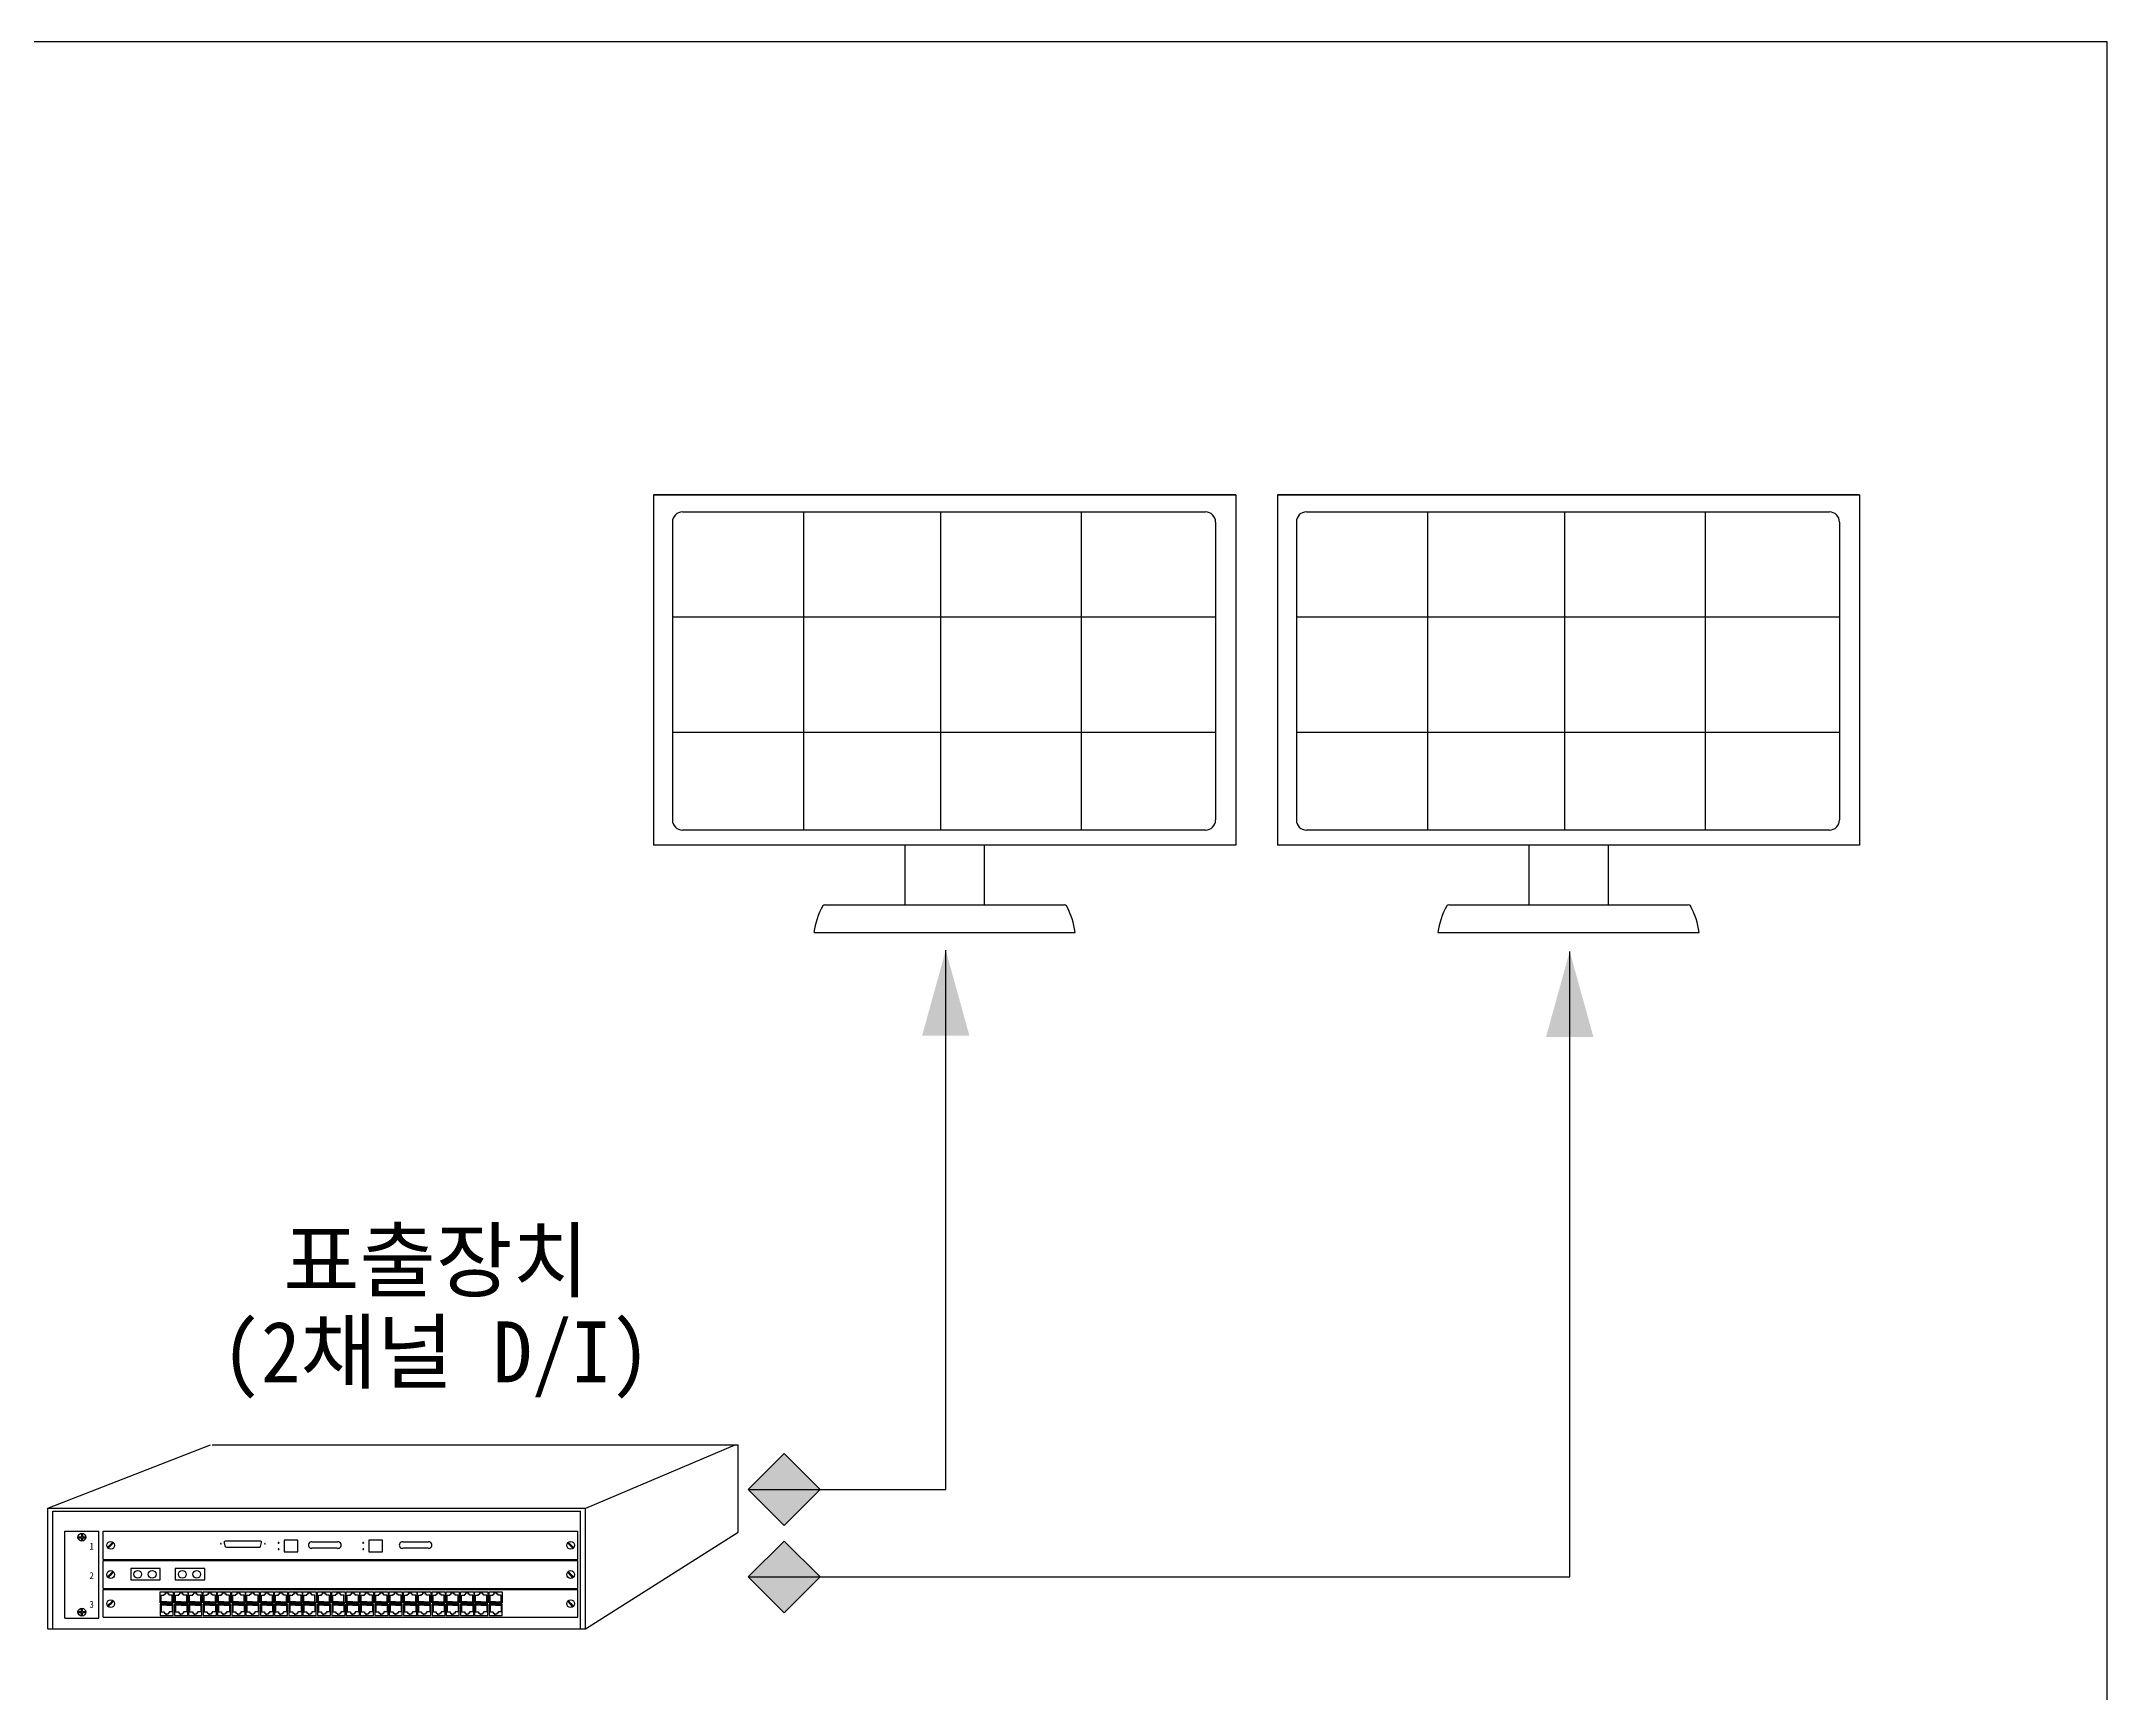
# Model space of a CAD drawing. Header units: millimetres. Extents: x 4 to 3929, y -454 to 587.
# Drawn here: x 1175.3 to 1378.6, y -174.2 to -11.7 of the extents above; entities that cross this region are included whole.
import ezdxf
from ezdxf.enums import TextEntityAlignment as Align

# ---------------------------------------------------------------- set-up
doc = ezdxf.new("R2010")
doc.units = ezdxf.units.MM
doc.header["$LTSCALE"] = 10
for name, color, linetype in [('CZ-LIN1', 7, 'Continuous'), ('CZ-SYMB', 2, 'Continuous'), ('CZ-TABL-LIN1', 4, 'Continuous'), ('CZ-TEX2', 3, 'Continuous')]:
    doc.layers.add(name, color=color, linetype=linetype)
doc.styles.get("Standard").update_dxf_attribs({"font": 'GulimChe.ttf'})
doc.styles.add('굴림체', font='GulimChe.ttf')

# ---------------------------------------------------------------- blocks, each defined once
blk = doc.blocks.new('모니터')
for p, q in [((555.1, 478.5), (-81.7, 478.5)), ((-81.7, 478.5), (-81.7, 286.8)), ((-81.7, 478.5), (555.1, 478.5)), ((555.1, 478.5), (555.1, 286.8)), ((555.1, 478.5), (555.1, 286.8)), ((-49.9, 459.8), (214.6, 459.8)), ((214.6, 459.8), (522, 459.8)), ((-60.9, 448.7), (-60.9, 314.5)), ((533.1, 448.7), (533.1, 314.5)), ((-60.9, 314.5), (-60.9, 122.9)), ((533.1, 314.5), (533.1, 122.9)), ((-81.7, 286.8), (-81.7, 95.2)), ((555.1, 286.8), (555.1, 95.2)), ((555.1, 286.8), (555.1, 95.2)), ((555.1, 95.2), (-81.7, 95.2)), ((257.6, 111.8), (-49.9, 111.8)), ((522, 111.8), (257.6, 111.8))]:
    blk.add_line(p, q)
at = {"color": 0}
for p, q in [((193.4, 95.2), (193.4, 30.1)), ((280, 95.2), (280, 30.1)), ((105.8, 30.1), (367.7, 30.1)), ((93.9, 0), (379.5, 0))]:
    blk.add_line(p, q, dxfattribs=at)
for centre, start, end in [((-49.9, 448.7), 90, 180), ((522, 448.7), 0, 90), ((-49.9, 122.9), 180, 270), ((522, 122.9), 270, 0)]:
    blk.add_arc(centre, 11.1, start, end)
for centre, radius, start, end in [((173.4, -10.3), 80.2, 150.6996, 172.6156), ((105.8, 27.1), 3, 90, 142.3615), ((367.6, 27.1), 3, 37.6385, 90), ((300, -10.3), 80.2, 7.3844, 29.3004)]:
    blk.add_arc(centre, radius, start, end, dxfattribs=at)
blk = doc.blocks.new('RE')
at = {"layer": 'CZ-LIN1'}
h = blk.add_hatch(color=256, dxfattribs=at)
h.dxf.hatch_style = 1
h.paths.add_polyline_path([(-3.54, 0), (0, 3.54), (3.54, 0), (0, -3.54)])
at = {"layer": 'CZ-LIN1', "flags": 128}
blk.add_lwpolyline([(-3.54, 0), (0, 3.54), (3.54, 0), (0, -3.54)], close=True, dxfattribs=at)
blk.add_lwpolyline([(-3.54, 0), (3.54, 0)], dxfattribs=at)
blk = doc.blocks.new('HA')
at = {"layer": 'CZ-LIN1'}
blk.add_solid([(-2.33, -8.42), (0, 0), (2.33, -8.42)], dxfattribs=at)

msp = doc.modelspace()

# ---------------------------------------------------------------- linework, layer by layer
at = {"layer": 'CZ-LIN1', "flags": 128}
for points in [[(1248.46, -154.19), (1264.37, -154.19), (1264.37, -101.12)], [(1248.46, -162.81), (1325.79, -162.81), (1325.79, -101.24)]]:
    msp.add_lwpolyline(points, dxfattribs=at)
at = {"layer": 'CZ-SYMB'}
for p, q in [((1175.98, -156.05), (1192, -149.79)), ((1192.15, -149.79), (1243.94, -149.79)), ((1228.95, -156.04), (1243.65, -149.79)), ((1243.94, -158.41), (1243.94, -149.79)), ((1175.98, -156.05), (1228.91, -156.05)), ((1175.98, -167.93), (1175.98, -156.05)), ((1176.47, -156.34), (1228.42, -156.34)), ((1176.47, -167.93), (1176.47, -156.34)), ((1228.42, -167.93), (1228.42, -156.34)), ((1228.91, -156.05), (1228.99, -156.02)), ((1228.91, -167.93), (1228.91, -156.05)), ((1177.65, -158.3), (1180.99, -158.3)), ((1177.65, -166.88), (1177.65, -158.3)), ((1179.28, -158.52), (1179.28, -158.86)), ((1179.38, -158.52), (1179.38, -158.86)), ((1180.99, -166.88), (1180.99, -158.3)), ((1181.44, -161.08), (1181.44, -158.3)), ((1181.44, -158.3), (1228.15, -158.3)), ((1228.15, -161.08), (1228.15, -158.3)), ((1228.15, -161.08), (1228.15, -158.3)), ((1228.91, -167.93), (1243.94, -158.41)), ((1178.95, -158.86), (1179.28, -158.86)), ((1178.95, -158.95), (1179.28, -158.95)), ((1179.28, -158.95), (1179.28, -159.29)), ((1179.38, -158.86), (1179.71, -158.86)), ((1179.38, -158.95), (1179.71, -158.95)), ((1179.38, -158.95), (1179.38, -159.29)), ((1181.85, -159.92), (1182.09, -159.69)), ((1181.92, -159.99), (1182.16, -159.76)), ((1182.08, -159.69), (1182.39, -159.38)), ((1182.15, -159.76), (1182.46, -159.45)), ((1193.36, -159.43), (1193.37, -159.35)), ((1193.37, -159.51), (1193.36, -159.43)), ((1193.37, -159.35), (1193.38, -159.3)), ((1193.48, -159.83), (1193.37, -159.51)), ((1193.38, -159.3), (1193.4, -159.27)), ((1193.4, -159.27), (1193.46, -159.24)), ((1193.46, -159.24), (1196.91, -159.24)), ((1193.51, -159.89), (1193.48, -159.83)), ((1193.59, -159.9), (1193.51, -159.89)), ((1196.84, -159.9), (1193.59, -159.9)), ((1196.85, -159.89), (1196.84, -159.9)), ((1196.87, -159.86), (1196.85, -159.89)), ((1196.88, -159.81), (1196.87, -159.86)), ((1196.99, -159.43), (1196.88, -159.81)), ((1196.91, -159.24), (1196.96, -159.28)), ((1196.96, -159.28), (1196.98, -159.3)), ((1196.98, -159.3), (1196.99, -159.35)), ((1196.99, -159.35), (1196.99, -159.43)), ((1200.6, -159.18), (1199.26, -159.18)), ((1199.26, -159.18), (1199.26, -160.32)), ((1199.26, -160.32), (1200.6, -160.32)), ((1200.6, -160.32), (1200.6, -159.18)), ((1201.98, -159.34), (1204.51, -159.34)), ((1204.51, -159.99), (1201.98, -159.99)), ((1208.93, -159.18), (1207.59, -159.18)), ((1207.59, -159.18), (1207.59, -160.32)), ((1207.59, -160.32), (1208.93, -160.32)), ((1208.93, -160.32), (1208.93, -159.18)), ((1210.92, -159.34), (1213.45, -159.34)), ((1213.45, -159.99), (1210.92, -159.99)), ((1227.44, -159.76), (1227.13, -159.45)), ((1227.51, -159.69), (1227.2, -159.38)), ((1227.67, -159.99), (1227.44, -159.76)), ((1227.74, -159.92), (1227.51, -159.69)), ((1181.44, -161.08), (1228.15, -161.08)), ((1181.44, -163.96), (1181.44, -161.18)), ((1181.44, -161.18), (1228.15, -161.18)), ((1181.85, -162.81), (1182.09, -162.57)), ((1181.92, -162.88), (1182.16, -162.64)), ((1182.08, -162.58), (1182.39, -162.27)), ((1182.15, -162.65), (1182.46, -162.34)), ((1187.03, -161.96), (1184.15, -161.96)), ((1184.15, -161.96), (1184.15, -163.08)), ((1187.03, -163.08), (1187.03, -161.96)), ((1191.42, -161.96), (1188.53, -161.96)), ((1188.53, -161.96), (1188.53, -163.08)), ((1191.42, -163.08), (1191.42, -161.96)), ((1227.44, -162.65), (1227.13, -162.34)), ((1227.51, -162.58), (1227.2, -162.27)), ((1227.67, -162.88), (1227.44, -162.64)), ((1227.74, -162.81), (1227.51, -162.57)), ((1228.15, -163.96), (1228.15, -161.18)), ((1228.15, -163.96), (1228.15, -161.18)), ((1181.44, -163.96), (1228.15, -163.96)), ((1181.44, -166.78), (1181.44, -164.04)), ((1181.44, -164.04), (1228.15, -164.04)), ((1184.15, -163.08), (1187.03, -163.08)), ((1187.03, -164.26), (1188.33, -164.26)), ((1187.03, -165.37), (1187.03, -164.26)), ((1187.13, -164.6), (1187.44, -164.6)), ((1187.13, -165.27), (1187.13, -164.6)), ((1187.44, -164.49), (1187.55, -164.49)), ((1187.44, -164.6), (1187.44, -164.49)), ((1187.55, -164.49), (1187.55, -164.37)), ((1187.55, -164.37), (1187.68, -164.37)), ((1187.82, -164.37), (1187.68, -164.37)), ((1187.82, -164.49), (1187.82, -164.37)), ((1187.93, -164.49), (1187.82, -164.49)), ((1187.93, -164.6), (1187.93, -164.49)), ((1188.23, -164.6), (1187.93, -164.6)), ((1188.23, -165.27), (1188.23, -164.6)), ((1188.33, -164.26), (1188.33, -165.37)), ((1188.46, -164.26), (1189.76, -164.26)), ((1188.46, -165.37), (1188.46, -164.26)), ((1188.53, -163.08), (1191.42, -163.08)), ((1188.56, -164.6), (1188.87, -164.6)), ((1188.56, -165.27), (1188.56, -164.6)), ((1188.87, -164.6), (1188.87, -164.49)), ((1188.87, -164.49), (1188.98, -164.49)), ((1188.98, -164.49), (1188.98, -164.37)), ((1188.98, -164.37), (1189.11, -164.37)), ((1189.24, -164.37), (1189.11, -164.37)), ((1189.24, -164.49), (1189.24, -164.37)), ((1189.35, -164.49), (1189.24, -164.49)), ((1189.35, -164.6), (1189.35, -164.49)), ((1189.66, -164.6), (1189.35, -164.6)), ((1189.66, -165.27), (1189.66, -164.6)), ((1189.76, -164.26), (1189.76, -165.37)), ((1189.84, -164.26), (1191.14, -164.26)), ((1189.84, -165.37), (1189.84, -164.26)), ((1189.94, -164.6), (1190.25, -164.6)), ((1189.94, -165.27), (1189.94, -164.6)), ((1190.25, -164.6), (1190.25, -164.49)), ((1190.25, -164.49), (1190.36, -164.49)), ((1190.36, -164.37), (1190.49, -164.37)), ((1190.36, -164.49), (1190.36, -164.37)), ((1190.62, -164.37), (1190.49, -164.37)), ((1190.62, -164.49), (1190.62, -164.37)), ((1190.73, -164.49), (1190.62, -164.49)), ((1190.73, -164.6), (1190.73, -164.49)), ((1191.04, -164.6), (1190.73, -164.6)), ((1191.04, -165.27), (1191.04, -164.6)), ((1191.14, -164.26), (1191.14, -165.37)), ((1191.27, -165.37), (1191.27, -164.26)), ((1191.27, -164.26), (1192.57, -164.26)), ((1191.37, -164.6), (1191.68, -164.6)), ((1191.37, -165.27), (1191.37, -164.6)), ((1191.68, -164.49), (1191.79, -164.49)), ((1191.68, -164.6), (1191.68, -164.49)), ((1191.79, -164.49), (1191.79, -164.37)), ((1191.79, -164.37), (1191.92, -164.37)), ((1192.05, -164.37), (1191.92, -164.37)), ((1192.05, -164.49), (1192.05, -164.37)), ((1192.16, -164.49), (1192.05, -164.49)), ((1192.16, -164.6), (1192.16, -164.49)), ((1192.47, -164.6), (1192.16, -164.6)), ((1192.47, -165.27), (1192.47, -164.6)), ((1192.57, -164.26), (1192.57, -165.37)), ((1192.67, -165.37), (1192.67, -164.26)), ((1192.67, -164.26), (1193.97, -164.26)), ((1192.77, -164.6), (1193.07, -164.6)), ((1192.77, -165.27), (1192.77, -164.6)), ((1193.07, -164.6), (1193.07, -164.49)), ((1193.07, -164.49), (1193.19, -164.49)), ((1193.19, -164.49), (1193.19, -164.37)), ((1193.19, -164.37), (1193.32, -164.37)), ((1193.45, -164.37), (1193.32, -164.37)), ((1193.45, -164.49), (1193.45, -164.37)), ((1193.56, -164.49), (1193.45, -164.49)), ((1193.56, -164.6), (1193.56, -164.49)), ((1193.87, -164.6), (1193.56, -164.6)), ((1193.87, -165.27), (1193.87, -164.6)), ((1193.97, -164.26), (1193.97, -165.37)), ((1194.09, -164.26), (1195.4, -164.26)), ((1194.09, -165.37), (1194.09, -164.26)), ((1194.2, -164.6), (1194.5, -164.6)), ((1194.2, -165.27), (1194.2, -164.6)), ((1194.5, -164.49), (1194.61, -164.49)), ((1194.5, -164.6), (1194.5, -164.49)), ((1194.61, -164.49), (1194.61, -164.37)), ((1194.61, -164.37), (1194.75, -164.37)), ((1194.88, -164.37), (1194.75, -164.37)), ((1194.88, -164.49), (1194.88, -164.37)), ((1194.99, -164.49), (1194.88, -164.49)), ((1194.99, -164.6), (1194.99, -164.49)), ((1195.3, -164.6), (1194.99, -164.6)), ((1195.3, -165.27), (1195.3, -164.6)), ((1195.4, -164.26), (1195.4, -165.37)), ((1195.47, -164.26), (1196.77, -164.26)), ((1195.47, -165.37), (1195.47, -164.26)), ((1195.57, -164.6), (1195.88, -164.6)), ((1195.57, -165.27), (1195.57, -164.6)), ((1195.88, -164.49), (1195.99, -164.49)), ((1195.88, -164.6), (1195.88, -164.49)), ((1195.99, -164.49), (1195.99, -164.37)), ((1195.99, -164.37), (1196.12, -164.37)), ((1196.25, -164.37), (1196.12, -164.37)), ((1196.25, -164.49), (1196.25, -164.37)), ((1196.36, -164.49), (1196.25, -164.49)), ((1196.36, -164.6), (1196.36, -164.49)), ((1196.67, -164.6), (1196.36, -164.6)), ((1196.67, -165.27), (1196.67, -164.6)), ((1196.77, -164.26), (1196.77, -165.37)), ((1196.9, -165.37), (1196.9, -164.26)), ((1196.9, -164.26), (1198.2, -164.26)), ((1197, -164.6), (1197.31, -164.6)), ((1197, -165.27), (1197, -164.6)), ((1197.31, -164.6), (1197.31, -164.49)), ((1197.31, -164.49), (1197.42, -164.49)), ((1197.42, -164.37), (1197.55, -164.37)), ((1197.42, -164.49), (1197.42, -164.37)), ((1197.68, -164.37), (1197.55, -164.37)), ((1197.68, -164.49), (1197.68, -164.37)), ((1197.79, -164.49), (1197.68, -164.49)), ((1197.79, -164.6), (1197.79, -164.49)), ((1198.1, -164.6), (1197.79, -164.6)), ((1198.1, -165.27), (1198.1, -164.6)), ((1198.2, -164.26), (1198.2, -165.37)), ((1198.28, -164.26), (1199.58, -164.26)), ((1198.28, -165.37), (1198.28, -164.26)), ((1198.38, -164.6), (1198.69, -164.6)), ((1198.38, -165.27), (1198.38, -164.6)), ((1198.69, -164.49), (1198.8, -164.49)), ((1198.69, -164.6), (1198.69, -164.49)), ((1198.8, -164.49), (1198.8, -164.37)), ((1198.8, -164.37), (1198.93, -164.37)), ((1199.06, -164.37), (1198.93, -164.37)), ((1199.06, -164.49), (1199.06, -164.37)), ((1199.17, -164.49), (1199.06, -164.49)), ((1199.17, -164.6), (1199.17, -164.49)), ((1199.48, -164.6), (1199.17, -164.6)), ((1199.48, -165.27), (1199.48, -164.6)), ((1199.58, -164.26), (1199.58, -165.37)), ((1199.71, -164.26), (1201.01, -164.26)), ((1199.71, -165.37), (1199.71, -164.26)), ((1199.81, -164.6), (1200.11, -164.6)), ((1199.81, -165.27), (1199.81, -164.6)), ((1200.11, -164.6), (1200.11, -164.49)), ((1200.11, -164.49), (1200.22, -164.49)), ((1200.22, -164.37), (1200.36, -164.37)), ((1200.22, -164.49), (1200.22, -164.37)), ((1200.49, -164.37), (1200.36, -164.37)), ((1200.49, -164.49), (1200.49, -164.37)), ((1200.6, -164.49), (1200.49, -164.49)), ((1200.6, -164.6), (1200.6, -164.49)), ((1200.91, -164.6), (1200.6, -164.6)), ((1200.91, -165.27), (1200.91, -164.6)), ((1201.01, -164.26), (1201.01, -165.37)), ((1201.08, -164.26), (1202.38, -164.26)), ((1201.08, -165.37), (1201.08, -164.26)), ((1201.18, -164.6), (1201.49, -164.6)), ((1201.18, -165.27), (1201.18, -164.6)), ((1201.49, -164.6), (1201.49, -164.49)), ((1201.49, -164.49), (1201.6, -164.49)), ((1201.6, -164.37), (1201.73, -164.37)), ((1201.6, -164.49), (1201.6, -164.37)), ((1201.87, -164.37), (1201.73, -164.37)), ((1201.87, -164.49), (1201.87, -164.37)), ((1201.98, -164.49), (1201.87, -164.49)), ((1201.98, -164.6), (1201.98, -164.49)), ((1202.28, -164.6), (1201.98, -164.6)), ((1202.28, -165.27), (1202.28, -164.6)), ((1202.38, -164.26), (1202.38, -165.37)), ((1202.51, -165.37), (1202.51, -164.26)), ((1202.51, -164.26), (1203.81, -164.26)), ((1202.61, -164.6), (1202.92, -164.6)), ((1202.61, -165.27), (1202.61, -164.6)), ((1202.92, -164.49), (1203.03, -164.49)), ((1202.92, -164.6), (1202.92, -164.49)), ((1203.03, -164.49), (1203.03, -164.37)), ((1203.03, -164.37), (1203.16, -164.37)), ((1203.29, -164.37), (1203.16, -164.37)), ((1203.29, -164.49), (1203.29, -164.37)), ((1203.4, -164.49), (1203.29, -164.49)), ((1203.4, -164.6), (1203.4, -164.49)), ((1203.71, -164.6), (1203.4, -164.6)), ((1203.71, -165.27), (1203.71, -164.6)), ((1203.81, -164.26), (1203.81, -165.37)), ((1203.93, -165.37), (1203.93, -164.26)), ((1203.93, -164.26), (1205.24, -164.26)), ((1204.03, -164.6), (1204.34, -164.6)), ((1204.03, -165.27), (1204.03, -164.6)), ((1204.34, -164.49), (1204.45, -164.49)), ((1204.34, -164.6), (1204.34, -164.49)), ((1204.45, -164.37), (1204.58, -164.37)), ((1204.45, -164.49), (1204.45, -164.37)), ((1204.72, -164.37), (1204.58, -164.37)), ((1204.72, -164.49), (1204.72, -164.37)), ((1204.83, -164.49), (1204.72, -164.49)), ((1204.83, -164.6), (1204.83, -164.49)), ((1205.13, -164.6), (1204.83, -164.6)), ((1205.13, -165.27), (1205.13, -164.6)), ((1205.24, -164.26), (1205.24, -165.37)), ((1205.36, -164.26), (1206.66, -164.26)), ((1205.36, -165.37), (1205.36, -164.26)), ((1205.46, -165.27), (1205.46, -164.6)), ((1205.46, -164.6), (1205.77, -164.6)), ((1205.77, -164.49), (1205.88, -164.49)), ((1205.77, -164.6), (1205.77, -164.49)), ((1205.88, -164.37), (1206.01, -164.37)), ((1205.88, -164.49), (1205.88, -164.37)), ((1206.14, -164.37), (1206.01, -164.37)), ((1206.14, -164.49), (1206.14, -164.37)), ((1206.25, -164.49), (1206.14, -164.49)), ((1206.25, -164.6), (1206.25, -164.49)), ((1206.56, -164.6), (1206.25, -164.6)), ((1206.56, -165.27), (1206.56, -164.6)), ((1206.66, -164.26), (1206.66, -165.37)), ((1206.74, -164.26), (1208.04, -164.26)), ((1206.74, -165.37), (1206.74, -164.26)), ((1206.84, -164.6), (1207.15, -164.6)), ((1206.84, -165.27), (1206.84, -164.6)), ((1207.15, -164.49), (1207.26, -164.49)), ((1207.15, -164.6), (1207.15, -164.49)), ((1207.26, -164.49), (1207.26, -164.37)), ((1207.26, -164.37), (1207.39, -164.37)), ((1207.52, -164.37), (1207.39, -164.37)), ((1207.52, -164.49), (1207.52, -164.37)), ((1207.63, -164.49), (1207.52, -164.49)), ((1207.63, -164.6), (1207.63, -164.49)), ((1207.94, -164.6), (1207.63, -164.6)), ((1207.94, -165.27), (1207.94, -164.6)), ((1208.04, -164.26), (1208.04, -165.37)), ((1208.17, -165.37), (1208.17, -164.26)), ((1208.17, -164.26), (1209.47, -164.26)), ((1208.27, -164.6), (1208.58, -164.6)), ((1208.27, -165.27), (1208.27, -164.6)), ((1208.58, -164.6), (1208.58, -164.49)), ((1208.58, -164.49), (1208.69, -164.49)), ((1208.69, -164.37), (1208.82, -164.37)), ((1208.69, -164.49), (1208.69, -164.37)), ((1208.95, -164.37), (1208.82, -164.37)), ((1208.95, -164.49), (1208.95, -164.37)), ((1209.06, -164.49), (1208.95, -164.49)), ((1209.06, -164.6), (1209.06, -164.49)), ((1209.37, -164.6), (1209.06, -164.6)), ((1209.37, -165.27), (1209.37, -164.6)), ((1209.47, -164.26), (1209.47, -165.37)), ((1209.57, -164.26), (1210.87, -164.26)), ((1209.57, -165.37), (1209.57, -164.26)), ((1209.67, -164.6), (1209.98, -164.6)), ((1209.67, -165.27), (1209.67, -164.6)), ((1209.98, -164.49), (1210.09, -164.49)), ((1209.98, -164.6), (1209.98, -164.49)), ((1210.09, -164.49), (1210.09, -164.37)), ((1210.09, -164.37), (1210.22, -164.37)), ((1210.35, -164.37), (1210.22, -164.37)), ((1210.35, -164.49), (1210.35, -164.37)), ((1210.46, -164.49), (1210.35, -164.49)), ((1210.46, -164.6), (1210.46, -164.49)), ((1210.77, -164.6), (1210.46, -164.6)), ((1210.77, -165.27), (1210.77, -164.6)), ((1210.87, -164.26), (1210.87, -165.37)), ((1211, -164.26), (1212.3, -164.26)), ((1211, -165.37), (1211, -164.26)), ((1211.1, -164.6), (1211.4, -164.6)), ((1211.1, -165.27), (1211.1, -164.6)), ((1211.4, -164.6), (1211.4, -164.49)), ((1211.4, -164.49), (1211.51, -164.49)), ((1211.51, -164.37), (1211.65, -164.37)), ((1211.51, -164.49), (1211.51, -164.37)), ((1211.78, -164.37), (1211.65, -164.37)), ((1211.78, -164.49), (1211.78, -164.37)), ((1211.89, -164.49), (1211.78, -164.49)), ((1211.89, -164.6), (1211.89, -164.49)), ((1212.2, -164.6), (1211.89, -164.6)), ((1212.2, -165.27), (1212.2, -164.6)), ((1212.3, -164.26), (1212.3, -165.37)), ((1212.37, -164.26), (1213.67, -164.26)), ((1212.37, -165.37), (1212.37, -164.26)), ((1212.47, -164.6), (1212.78, -164.6)), ((1212.47, -165.27), (1212.47, -164.6)), ((1212.78, -164.6), (1212.78, -164.49)), ((1212.78, -164.49), (1212.89, -164.49)), ((1212.89, -164.37), (1213.02, -164.37)), ((1212.89, -164.49), (1212.89, -164.37)), ((1213.16, -164.37), (1213.02, -164.37)), ((1213.16, -164.49), (1213.16, -164.37)), ((1213.27, -164.49), (1213.16, -164.49)), ((1213.27, -164.6), (1213.27, -164.49)), ((1213.57, -164.6), (1213.27, -164.6)), ((1213.57, -165.27), (1213.57, -164.6)), ((1213.67, -164.26), (1213.67, -165.37)), ((1213.8, -164.26), (1215.1, -164.26)), ((1213.8, -165.37), (1213.8, -164.26)), ((1213.9, -164.6), (1214.21, -164.6)), ((1213.9, -165.27), (1213.9, -164.6)), ((1214.21, -164.49), (1214.32, -164.49)), ((1214.21, -164.6), (1214.21, -164.49)), ((1214.32, -164.49), (1214.32, -164.37)), ((1214.32, -164.37), (1214.45, -164.37)), ((1214.58, -164.37), (1214.45, -164.37)), ((1214.58, -164.49), (1214.58, -164.37)), ((1214.69, -164.49), (1214.58, -164.49)), ((1214.69, -164.6), (1214.69, -164.49)), ((1215, -164.6), (1214.69, -164.6)), ((1215, -165.27), (1215, -164.6)), ((1215.1, -164.26), (1215.1, -165.37)), ((1215.18, -164.26), (1216.48, -164.26)), ((1215.18, -165.37), (1215.18, -164.26)), ((1215.28, -164.6), (1215.59, -164.6)), ((1215.28, -165.27), (1215.28, -164.6)), ((1215.59, -164.6), (1215.59, -164.49)), ((1215.59, -164.49), (1215.7, -164.49)), ((1215.7, -164.37), (1215.83, -164.37)), ((1215.7, -164.49), (1215.7, -164.37)), ((1215.96, -164.37), (1215.83, -164.37)), ((1215.96, -164.49), (1215.96, -164.37)), ((1216.07, -164.49), (1215.96, -164.49)), ((1216.07, -164.6), (1216.07, -164.49)), ((1216.38, -164.6), (1216.07, -164.6)), ((1216.38, -165.27), (1216.38, -164.6)), ((1216.48, -164.26), (1216.48, -165.37)), ((1216.61, -165.37), (1216.61, -164.26)), ((1216.61, -164.26), (1217.91, -164.26)), ((1216.71, -164.6), (1217.02, -164.6)), ((1216.71, -165.27), (1216.71, -164.6)), ((1217.02, -164.6), (1217.02, -164.49)), ((1217.02, -164.49), (1217.13, -164.49)), ((1217.13, -164.49), (1217.13, -164.37)), ((1217.13, -164.37), (1217.26, -164.37)), ((1217.39, -164.37), (1217.26, -164.37)), ((1217.39, -164.49), (1217.39, -164.37)), ((1217.5, -164.49), (1217.39, -164.49)), ((1217.5, -164.6), (1217.5, -164.49)), ((1217.81, -164.6), (1217.5, -164.6)), ((1217.81, -165.27), (1217.81, -164.6)), ((1217.91, -164.26), (1217.91, -165.37)), ((1217.98, -164.26), (1219.29, -164.26)), ((1217.98, -165.37), (1217.98, -164.26)), ((1218.08, -164.6), (1218.39, -164.6)), ((1218.08, -165.27), (1218.08, -164.6)), ((1218.39, -164.6), (1218.39, -164.49)), ((1218.39, -164.49), (1218.5, -164.49)), ((1218.5, -164.49), (1218.5, -164.37)), ((1218.5, -164.37), (1218.63, -164.37)), ((1218.77, -164.37), (1218.63, -164.37)), ((1218.77, -164.49), (1218.77, -164.37)), ((1218.88, -164.49), (1218.77, -164.49)), ((1218.88, -164.6), (1218.88, -164.49)), ((1219.18, -164.6), (1218.88, -164.6)), ((1219.18, -165.27), (1219.18, -164.6)), ((1219.29, -164.26), (1219.29, -165.37)), ((1219.41, -164.26), (1220.71, -164.26)), ((1219.41, -165.37), (1219.41, -164.26)), ((1219.51, -164.6), (1219.82, -164.6)), ((1219.51, -165.27), (1219.51, -164.6)), ((1219.82, -164.6), (1219.82, -164.49)), ((1219.82, -164.49), (1219.93, -164.49)), ((1219.93, -164.37), (1220.06, -164.37)), ((1219.93, -164.49), (1219.93, -164.37)), ((1220.19, -164.37), (1220.06, -164.37)), ((1220.19, -164.49), (1220.19, -164.37)), ((1220.31, -164.49), (1220.19, -164.49)), ((1220.31, -164.6), (1220.31, -164.49)), ((1220.61, -164.6), (1220.31, -164.6)), ((1220.61, -165.27), (1220.61, -164.6)), ((1220.71, -164.26), (1220.71, -165.37)), ((1228.15, -166.78), (1228.15, -164.04)), ((1228.15, -166.78), (1228.15, -164.04)), ((1178.95, -166.22), (1179.28, -166.22)), ((1178.95, -166.32), (1179.28, -166.32)), ((1179.28, -166.22), (1179.28, -165.89)), ((1179.28, -166.66), (1179.28, -166.32)), ((1179.38, -166.22), (1179.38, -165.89)), ((1179.38, -166.22), (1179.71, -166.22)), ((1179.38, -166.32), (1179.71, -166.32)), ((1179.38, -166.66), (1179.38, -166.32)), ((1181.85, -165.67), (1182.09, -165.43)), ((1181.92, -165.74), (1182.16, -165.5)), ((1182.08, -165.44), (1182.39, -165.13)), ((1182.15, -165.51), (1182.46, -165.2)), ((1188.33, -165.37), (1187.03, -165.37)), ((1188.33, -165.48), (1187.03, -165.48)), ((1187.03, -165.48), (1187.03, -166.59)), ((1187.03, -166.59), (1188.33, -166.59)), ((1187.68, -165.27), (1187.13, -165.27)), ((1187.68, -165.58), (1187.13, -165.58)), ((1187.13, -165.58), (1187.13, -166.25)), ((1187.13, -166.25), (1187.44, -166.25)), ((1187.44, -166.25), (1187.44, -166.36)), ((1187.44, -166.36), (1187.55, -166.36)), ((1187.55, -166.36), (1187.55, -166.48)), ((1187.55, -166.48), (1187.68, -166.48)), ((1187.68, -165.27), (1188.23, -165.27)), ((1187.68, -165.58), (1188.23, -165.58)), ((1187.82, -166.48), (1187.68, -166.48)), ((1187.82, -166.36), (1187.82, -166.48)), ((1187.93, -166.36), (1187.82, -166.36)), ((1188.23, -166.25), (1187.93, -166.25)), ((1187.93, -166.25), (1187.93, -166.36)), ((1188.23, -165.58), (1188.23, -166.25)), ((1188.33, -166.59), (1188.33, -165.48)), ((1189.76, -165.37), (1188.46, -165.37)), ((1189.76, -165.48), (1188.46, -165.48)), ((1188.46, -165.48), (1188.46, -166.59)), ((1188.46, -166.59), (1189.76, -166.59)), ((1189.11, -165.27), (1188.56, -165.27)), ((1188.56, -165.58), (1188.56, -166.25)), ((1189.11, -165.58), (1188.56, -165.58)), ((1188.56, -166.25), (1188.87, -166.25)), ((1188.87, -166.25), (1188.87, -166.36)), ((1188.87, -166.36), (1188.98, -166.36)), ((1188.98, -166.36), (1188.98, -166.48)), ((1188.98, -166.48), (1189.11, -166.48)), ((1189.11, -165.27), (1189.66, -165.27)), ((1189.11, -165.58), (1189.66, -165.58)), ((1189.24, -166.48), (1189.11, -166.48)), ((1189.35, -166.36), (1189.24, -166.36)), ((1189.24, -166.36), (1189.24, -166.48)), ((1189.66, -166.25), (1189.35, -166.25)), ((1189.35, -166.25), (1189.35, -166.36)), ((1189.66, -165.58), (1189.66, -166.25)), ((1189.76, -166.59), (1189.76, -165.48)), ((1191.14, -165.37), (1189.84, -165.37)), ((1191.14, -165.48), (1189.84, -165.48)), ((1189.84, -165.48), (1189.84, -166.59)), ((1189.84, -166.59), (1191.14, -166.59)), ((1190.49, -165.27), (1189.94, -165.27)), ((1189.94, -165.58), (1189.94, -166.25)), ((1190.49, -165.58), (1189.94, -165.58)), ((1189.94, -166.25), (1190.25, -166.25)), ((1190.25, -166.25), (1190.25, -166.36)), ((1190.25, -166.36), (1190.36, -166.36)), ((1190.36, -166.36), (1190.36, -166.48)), ((1190.36, -166.48), (1190.49, -166.48)), ((1190.49, -165.27), (1191.04, -165.27)), ((1190.49, -165.58), (1191.04, -165.58)), ((1190.62, -166.48), (1190.49, -166.48)), ((1190.73, -166.36), (1190.62, -166.36)), ((1190.62, -166.36), (1190.62, -166.48)), ((1191.04, -166.25), (1190.73, -166.25)), ((1190.73, -166.25), (1190.73, -166.36)), ((1191.04, -165.58), (1191.04, -166.25)), ((1191.14, -166.59), (1191.14, -165.48)), ((1192.57, -165.37), (1191.27, -165.37)), ((1192.57, -165.48), (1191.27, -165.48)), ((1191.27, -165.48), (1191.27, -166.59)), ((1191.27, -166.59), (1192.57, -166.59)), ((1191.92, -165.27), (1191.37, -165.27)), ((1191.37, -165.58), (1191.37, -166.25)), ((1191.92, -165.58), (1191.37, -165.58)), ((1191.37, -166.25), (1191.68, -166.25)), ((1191.68, -166.25), (1191.68, -166.36)), ((1191.68, -166.36), (1191.79, -166.36)), ((1191.79, -166.36), (1191.79, -166.48)), ((1191.79, -166.48), (1191.92, -166.48)), ((1191.92, -165.27), (1192.47, -165.27)), ((1191.92, -165.58), (1192.47, -165.58)), ((1192.05, -166.48), (1191.92, -166.48)), ((1192.05, -166.36), (1192.05, -166.48)), ((1192.16, -166.36), (1192.05, -166.36)), ((1192.47, -166.25), (1192.16, -166.25)), ((1192.16, -166.25), (1192.16, -166.36)), ((1192.47, -165.58), (1192.47, -166.25)), ((1192.57, -166.59), (1192.57, -165.48)), ((1193.97, -165.37), (1192.67, -165.37)), ((1193.97, -165.48), (1192.67, -165.48)), ((1192.67, -165.48), (1192.67, -166.59)), ((1192.67, -166.59), (1193.97, -166.59)), ((1193.32, -165.27), (1192.77, -165.27)), ((1192.77, -165.58), (1192.77, -166.25)), ((1193.32, -165.58), (1192.77, -165.58)), ((1192.77, -166.25), (1193.07, -166.25)), ((1193.07, -166.25), (1193.07, -166.36)), ((1193.07, -166.36), (1193.19, -166.36)), ((1193.19, -166.36), (1193.19, -166.48)), ((1193.19, -166.48), (1193.32, -166.48)), ((1193.32, -165.27), (1193.87, -165.27)), ((1193.32, -165.58), (1193.87, -165.58)), ((1193.45, -166.48), (1193.32, -166.48)), ((1193.56, -166.36), (1193.45, -166.36)), ((1193.45, -166.36), (1193.45, -166.48)), ((1193.87, -166.25), (1193.56, -166.25)), ((1193.56, -166.25), (1193.56, -166.36)), ((1193.87, -165.58), (1193.87, -166.25)), ((1193.97, -166.59), (1193.97, -165.48)), ((1195.4, -165.37), (1194.09, -165.37)), ((1195.4, -165.48), (1194.09, -165.48)), ((1194.09, -165.48), (1194.09, -166.59)), ((1194.09, -166.59), (1195.4, -166.59)), ((1194.75, -165.27), (1194.2, -165.27)), ((1194.75, -165.58), (1194.2, -165.58)), ((1194.2, -165.58), (1194.2, -166.25)), ((1194.2, -166.25), (1194.5, -166.25)), ((1194.5, -166.25), (1194.5, -166.36)), ((1194.5, -166.36), (1194.61, -166.36)), ((1194.61, -166.36), (1194.61, -166.48)), ((1194.61, -166.48), (1194.75, -166.48)), ((1194.75, -165.27), (1195.3, -165.27)), ((1194.75, -165.58), (1195.3, -165.58)), ((1194.88, -166.48), (1194.75, -166.48)), ((1194.88, -166.36), (1194.88, -166.48)), ((1194.99, -166.36), (1194.88, -166.36)), ((1195.3, -166.25), (1194.99, -166.25)), ((1194.99, -166.25), (1194.99, -166.36)), ((1195.3, -165.58), (1195.3, -166.25)), ((1195.4, -166.59), (1195.4, -165.48)), ((1196.77, -165.37), (1195.47, -165.37)), ((1196.77, -165.48), (1195.47, -165.48)), ((1195.47, -165.48), (1195.47, -166.59)), ((1195.47, -166.59), (1196.77, -166.59)), ((1196.12, -165.27), (1195.57, -165.27)), ((1196.12, -165.58), (1195.57, -165.58)), ((1195.57, -165.58), (1195.57, -166.25)), ((1195.57, -166.25), (1195.88, -166.25)), ((1195.88, -166.25), (1195.88, -166.36)), ((1195.88, -166.36), (1195.99, -166.36)), ((1195.99, -166.36), (1195.99, -166.48)), ((1195.99, -166.48), (1196.12, -166.48)), ((1196.12, -165.27), (1196.67, -165.27)), ((1196.12, -165.58), (1196.67, -165.58)), ((1196.25, -166.48), (1196.12, -166.48)), ((1196.25, -166.36), (1196.25, -166.48)), ((1196.36, -166.36), (1196.25, -166.36)), ((1196.67, -166.25), (1196.36, -166.25)), ((1196.36, -166.25), (1196.36, -166.36)), ((1196.67, -165.58), (1196.67, -166.25)), ((1196.77, -166.59), (1196.77, -165.48)), ((1198.2, -165.37), (1196.9, -165.37)), ((1196.9, -165.48), (1196.9, -166.59)), ((1198.2, -165.48), (1196.9, -165.48)), ((1196.9, -166.59), (1198.2, -166.59)), ((1197.55, -165.27), (1197, -165.27)), ((1197, -165.58), (1197, -166.25)), ((1197.55, -165.58), (1197, -165.58)), ((1197, -166.25), (1197.31, -166.25)), ((1197.31, -166.25), (1197.31, -166.36)), ((1197.31, -166.36), (1197.42, -166.36)), ((1197.42, -166.36), (1197.42, -166.48)), ((1197.42, -166.48), (1197.55, -166.48)), ((1197.55, -165.27), (1198.1, -165.27)), ((1197.55, -165.58), (1198.1, -165.58)), ((1197.68, -166.48), (1197.55, -166.48)), ((1197.79, -166.36), (1197.68, -166.36)), ((1197.68, -166.36), (1197.68, -166.48)), ((1198.1, -166.25), (1197.79, -166.25)), ((1197.79, -166.25), (1197.79, -166.36)), ((1198.1, -165.58), (1198.1, -166.25)), ((1198.2, -166.59), (1198.2, -165.48)), ((1199.58, -165.37), (1198.28, -165.37)), ((1199.58, -165.48), (1198.28, -165.48)), ((1198.28, -165.48), (1198.28, -166.59)), ((1198.28, -166.59), (1199.58, -166.59)), ((1198.93, -165.27), (1198.38, -165.27)), ((1198.38, -165.58), (1198.38, -166.25)), ((1198.93, -165.58), (1198.38, -165.58)), ((1198.38, -166.25), (1198.69, -166.25)), ((1198.69, -166.25), (1198.69, -166.36)), ((1198.69, -166.36), (1198.8, -166.36)), ((1198.8, -166.36), (1198.8, -166.48)), ((1198.8, -166.48), (1198.93, -166.48)), ((1198.93, -165.27), (1199.48, -165.27)), ((1198.93, -165.58), (1199.48, -165.58)), ((1199.06, -166.48), (1198.93, -166.48)), ((1199.06, -166.36), (1199.06, -166.48)), ((1199.17, -166.36), (1199.06, -166.36)), ((1199.48, -166.25), (1199.17, -166.25)), ((1199.17, -166.25), (1199.17, -166.36)), ((1199.48, -165.58), (1199.48, -166.25)), ((1199.58, -166.59), (1199.58, -165.48)), ((1201.01, -165.37), (1199.71, -165.37)), ((1201.01, -165.48), (1199.71, -165.48)), ((1199.71, -165.48), (1199.71, -166.59)), ((1199.71, -166.59), (1201.01, -166.59)), ((1200.36, -165.27), (1199.81, -165.27)), ((1199.81, -165.58), (1199.81, -166.25)), ((1200.36, -165.58), (1199.81, -165.58)), ((1199.81, -166.25), (1200.11, -166.25)), ((1200.11, -166.25), (1200.11, -166.36)), ((1200.11, -166.36), (1200.22, -166.36)), ((1200.22, -166.36), (1200.22, -166.48)), ((1200.22, -166.48), (1200.36, -166.48)), ((1200.36, -165.27), (1200.91, -165.27)), ((1200.36, -165.58), (1200.91, -165.58)), ((1200.49, -166.48), (1200.36, -166.48)), ((1200.6, -166.36), (1200.49, -166.36)), ((1200.49, -166.36), (1200.49, -166.48)), ((1200.91, -166.25), (1200.6, -166.25)), ((1200.6, -166.25), (1200.6, -166.36)), ((1200.91, -165.58), (1200.91, -166.25)), ((1201.01, -166.59), (1201.01, -165.48)), ((1202.38, -165.37), (1201.08, -165.37)), ((1202.38, -165.48), (1201.08, -165.48)), ((1201.08, -165.48), (1201.08, -166.59)), ((1201.08, -166.59), (1202.38, -166.59)), ((1201.73, -165.27), (1201.18, -165.27)), ((1201.18, -165.58), (1201.18, -166.25)), ((1201.73, -165.58), (1201.18, -165.58)), ((1201.18, -166.25), (1201.49, -166.25)), ((1201.49, -166.25), (1201.49, -166.36)), ((1201.49, -166.36), (1201.6, -166.36)), ((1201.6, -166.36), (1201.6, -166.48)), ((1201.6, -166.48), (1201.73, -166.48)), ((1201.73, -165.27), (1202.28, -165.27)), ((1201.73, -165.58), (1202.28, -165.58)), ((1201.87, -166.48), (1201.73, -166.48)), ((1201.98, -166.36), (1201.87, -166.36)), ((1201.87, -166.36), (1201.87, -166.48)), ((1202.28, -166.25), (1201.98, -166.25)), ((1201.98, -166.25), (1201.98, -166.36)), ((1202.28, -165.58), (1202.28, -166.25)), ((1202.38, -166.59), (1202.38, -165.48)), ((1203.81, -165.37), (1202.51, -165.37)), ((1203.81, -165.48), (1202.51, -165.48)), ((1202.51, -165.48), (1202.51, -166.59)), ((1202.51, -166.59), (1203.81, -166.59)), ((1203.16, -165.27), (1202.61, -165.27)), ((1202.61, -165.58), (1202.61, -166.25)), ((1203.16, -165.58), (1202.61, -165.58)), ((1202.61, -166.25), (1202.92, -166.25)), ((1202.92, -166.25), (1202.92, -166.36)), ((1202.92, -166.36), (1203.03, -166.36)), ((1203.03, -166.36), (1203.03, -166.48)), ((1203.03, -166.48), (1203.16, -166.48)), ((1203.16, -165.27), (1203.71, -165.27)), ((1203.16, -165.58), (1203.71, -165.58)), ((1203.29, -166.48), (1203.16, -166.48)), ((1203.29, -166.36), (1203.29, -166.48)), ((1203.4, -166.36), (1203.29, -166.36)), ((1203.71, -166.25), (1203.4, -166.25)), ((1203.4, -166.25), (1203.4, -166.36)), ((1203.71, -165.58), (1203.71, -166.25)), ((1203.81, -166.59), (1203.81, -165.48)), ((1205.24, -165.37), (1203.93, -165.37)), ((1205.24, -165.48), (1203.93, -165.48)), ((1203.93, -165.48), (1203.93, -166.59)), ((1203.93, -166.59), (1205.24, -166.59)), ((1204.58, -165.27), (1204.03, -165.27)), ((1204.58, -165.58), (1204.03, -165.58)), ((1204.03, -165.58), (1204.03, -166.25)), ((1204.03, -166.25), (1204.34, -166.25)), ((1204.34, -166.25), (1204.34, -166.36)), ((1204.34, -166.36), (1204.45, -166.36)), ((1204.45, -166.36), (1204.45, -166.48)), ((1204.45, -166.48), (1204.58, -166.48)), ((1204.58, -165.27), (1205.13, -165.27)), ((1204.58, -165.58), (1205.13, -165.58)), ((1204.72, -166.48), (1204.58, -166.48)), ((1204.83, -166.36), (1204.72, -166.36)), ((1204.72, -166.36), (1204.72, -166.48)), ((1205.13, -166.25), (1204.83, -166.25)), ((1204.83, -166.25), (1204.83, -166.36)), ((1205.13, -165.58), (1205.13, -166.25)), ((1205.24, -166.59), (1205.24, -165.48)), ((1206.66, -165.37), (1205.36, -165.37)), ((1205.36, -165.48), (1205.36, -166.59)), ((1206.66, -165.48), (1205.36, -165.48)), ((1205.36, -166.59), (1206.66, -166.59)), ((1206.01, -165.27), (1205.46, -165.27)), ((1206.01, -165.58), (1205.46, -165.58)), ((1205.46, -165.58), (1205.46, -166.25)), ((1205.46, -166.25), (1205.77, -166.25)), ((1205.77, -166.25), (1205.77, -166.36)), ((1205.77, -166.36), (1205.88, -166.36)), ((1205.88, -166.36), (1205.88, -166.48)), ((1205.88, -166.48), (1206.01, -166.48)), ((1206.01, -165.27), (1206.56, -165.27)), ((1206.01, -165.58), (1206.56, -165.58)), ((1206.14, -166.48), (1206.01, -166.48)), ((1206.14, -166.36), (1206.14, -166.48)), ((1206.25, -166.36), (1206.14, -166.36)), ((1206.56, -166.25), (1206.25, -166.25)), ((1206.25, -166.25), (1206.25, -166.36)), ((1206.56, -165.58), (1206.56, -166.25)), ((1206.66, -166.59), (1206.66, -165.48)), ((1208.04, -165.37), (1206.74, -165.37)), ((1208.04, -165.48), (1206.74, -165.48)), ((1206.74, -165.48), (1206.74, -166.59)), ((1206.74, -166.59), (1208.04, -166.59)), ((1207.39, -165.27), (1206.84, -165.27)), ((1206.84, -165.58), (1206.84, -166.25)), ((1207.39, -165.58), (1206.84, -165.58)), ((1206.84, -166.25), (1207.15, -166.25)), ((1207.15, -166.25), (1207.15, -166.36)), ((1207.15, -166.36), (1207.26, -166.36)), ((1207.26, -166.36), (1207.26, -166.48)), ((1207.26, -166.48), (1207.39, -166.48)), ((1207.39, -165.27), (1207.94, -165.27)), ((1207.39, -165.58), (1207.94, -165.58)), ((1207.52, -166.48), (1207.39, -166.48)), ((1207.52, -166.36), (1207.52, -166.48)), ((1207.63, -166.36), (1207.52, -166.36)), ((1207.94, -166.25), (1207.63, -166.25)), ((1207.63, -166.25), (1207.63, -166.36)), ((1207.94, -165.58), (1207.94, -166.25)), ((1208.04, -166.59), (1208.04, -165.48)), ((1209.47, -165.37), (1208.17, -165.37)), ((1208.17, -165.48), (1208.17, -166.59)), ((1209.47, -165.48), (1208.17, -165.48)), ((1208.17, -166.59), (1209.47, -166.59)), ((1208.82, -165.27), (1208.27, -165.27)), ((1208.27, -165.58), (1208.27, -166.25)), ((1208.82, -165.58), (1208.27, -165.58)), ((1208.27, -166.25), (1208.58, -166.25)), ((1208.58, -166.25), (1208.58, -166.36)), ((1208.58, -166.36), (1208.69, -166.36)), ((1208.69, -166.36), (1208.69, -166.48)), ((1208.69, -166.48), (1208.82, -166.48)), ((1208.82, -165.27), (1209.37, -165.27)), ((1208.82, -165.58), (1209.37, -165.58)), ((1208.95, -166.48), (1208.82, -166.48)), ((1209.06, -166.36), (1208.95, -166.36)), ((1208.95, -166.36), (1208.95, -166.48)), ((1209.06, -166.25), (1209.06, -166.36)), ((1209.37, -166.25), (1209.06, -166.25)), ((1209.37, -165.58), (1209.37, -166.25)), ((1209.47, -166.59), (1209.47, -165.48)), ((1210.87, -165.37), (1209.57, -165.37)), ((1210.87, -165.48), (1209.57, -165.48)), ((1209.57, -165.48), (1209.57, -166.59)), ((1209.57, -166.59), (1210.87, -166.59)), ((1210.22, -165.27), (1209.67, -165.27)), ((1209.67, -165.58), (1209.67, -166.25)), ((1210.22, -165.58), (1209.67, -165.58)), ((1209.67, -166.25), (1209.98, -166.25)), ((1209.98, -166.25), (1209.98, -166.36)), ((1209.98, -166.36), (1210.09, -166.36)), ((1210.09, -166.36), (1210.09, -166.48)), ((1210.09, -166.48), (1210.22, -166.48)), ((1210.22, -165.27), (1210.77, -165.27)), ((1210.22, -165.58), (1210.77, -165.58)), ((1210.35, -166.48), (1210.22, -166.48)), ((1210.35, -166.36), (1210.35, -166.48)), ((1210.46, -166.36), (1210.35, -166.36)), ((1210.77, -166.25), (1210.46, -166.25)), ((1210.46, -166.25), (1210.46, -166.36)), ((1210.77, -165.58), (1210.77, -166.25)), ((1210.87, -166.59), (1210.87, -165.48)), ((1212.3, -165.37), (1211, -165.37)), ((1212.3, -165.48), (1211, -165.48)), ((1211, -165.48), (1211, -166.59)), ((1211, -166.59), (1212.3, -166.59)), ((1211.65, -165.27), (1211.1, -165.27)), ((1211.65, -165.58), (1211.1, -165.58)), ((1211.1, -165.58), (1211.1, -166.25)), ((1211.1, -166.25), (1211.4, -166.25)), ((1211.4, -166.25), (1211.4, -166.36)), ((1211.4, -166.36), (1211.51, -166.36)), ((1211.51, -166.36), (1211.51, -166.48)), ((1211.51, -166.48), (1211.65, -166.48)), ((1211.65, -165.27), (1212.2, -165.27)), ((1211.65, -165.58), (1212.2, -165.58)), ((1211.78, -166.48), (1211.65, -166.48)), ((1211.89, -166.36), (1211.78, -166.36)), ((1211.78, -166.36), (1211.78, -166.48)), ((1212.2, -166.25), (1211.89, -166.25)), ((1211.89, -166.25), (1211.89, -166.36)), ((1212.2, -165.58), (1212.2, -166.25)), ((1212.3, -166.59), (1212.3, -165.48)), ((1213.67, -165.37), (1212.37, -165.37)), ((1213.67, -165.48), (1212.37, -165.48)), ((1212.37, -165.48), (1212.37, -166.59)), ((1212.37, -166.59), (1213.67, -166.59)), ((1213.02, -165.27), (1212.47, -165.27)), ((1212.47, -165.58), (1212.47, -166.25)), ((1213.02, -165.58), (1212.47, -165.58)), ((1212.47, -166.25), (1212.78, -166.25)), ((1212.78, -166.25), (1212.78, -166.36)), ((1212.78, -166.36), (1212.89, -166.36)), ((1212.89, -166.36), (1212.89, -166.48)), ((1212.89, -166.48), (1213.02, -166.48)), ((1213.02, -165.27), (1213.57, -165.27)), ((1213.02, -165.58), (1213.57, -165.58)), ((1213.16, -166.48), (1213.02, -166.48)), ((1213.27, -166.36), (1213.16, -166.36)), ((1213.16, -166.36), (1213.16, -166.48)), ((1213.57, -166.25), (1213.27, -166.25)), ((1213.27, -166.25), (1213.27, -166.36)), ((1213.57, -165.58), (1213.57, -166.25)), ((1213.67, -166.59), (1213.67, -165.48)), ((1215.1, -165.37), (1213.8, -165.37)), ((1215.1, -165.48), (1213.8, -165.48)), ((1213.8, -165.48), (1213.8, -166.59)), ((1213.8, -166.59), (1215.1, -166.59)), ((1214.45, -165.27), (1213.9, -165.27)), ((1213.9, -165.58), (1213.9, -166.25)), ((1214.45, -165.58), (1213.9, -165.58)), ((1213.9, -166.25), (1214.21, -166.25)), ((1214.21, -166.25), (1214.21, -166.36)), ((1214.21, -166.36), (1214.32, -166.36)), ((1214.32, -166.36), (1214.32, -166.48)), ((1214.32, -166.48), (1214.45, -166.48)), ((1214.45, -165.27), (1215, -165.27)), ((1214.45, -165.58), (1215, -165.58)), ((1214.58, -166.48), (1214.45, -166.48)), ((1214.58, -166.36), (1214.58, -166.48)), ((1214.69, -166.36), (1214.58, -166.36)), ((1215, -166.25), (1214.69, -166.25)), ((1214.69, -166.25), (1214.69, -166.36)), ((1215, -165.58), (1215, -166.25)), ((1215.1, -166.59), (1215.1, -165.48)), ((1216.48, -165.37), (1215.18, -165.37)), ((1216.48, -165.48), (1215.18, -165.48)), ((1215.18, -165.48), (1215.18, -166.59)), ((1215.18, -166.59), (1216.48, -166.59)), ((1215.83, -165.27), (1215.28, -165.27)), ((1215.28, -165.58), (1215.28, -166.25)), ((1215.83, -165.58), (1215.28, -165.58)), ((1215.28, -166.25), (1215.59, -166.25)), ((1215.59, -166.25), (1215.59, -166.36)), ((1215.59, -166.36), (1215.7, -166.36)), ((1215.7, -166.36), (1215.7, -166.48)), ((1215.7, -166.48), (1215.83, -166.48)), ((1215.83, -165.27), (1216.38, -165.27)), ((1215.83, -165.58), (1216.38, -165.58)), ((1215.96, -166.48), (1215.83, -166.48)), ((1216.07, -166.36), (1215.96, -166.36)), ((1215.96, -166.36), (1215.96, -166.48)), ((1216.38, -166.25), (1216.07, -166.25)), ((1216.07, -166.25), (1216.07, -166.36)), ((1216.38, -165.58), (1216.38, -166.25)), ((1216.48, -166.59), (1216.48, -165.48)), ((1217.91, -165.37), (1216.61, -165.37)), ((1216.61, -165.48), (1216.61, -166.59)), ((1217.91, -165.48), (1216.61, -165.48)), ((1216.61, -166.59), (1217.91, -166.59)), ((1217.26, -165.27), (1216.71, -165.27)), ((1216.71, -165.58), (1216.71, -166.25)), ((1217.26, -165.58), (1216.71, -165.58)), ((1216.71, -166.25), (1217.02, -166.25)), ((1217.02, -166.25), (1217.02, -166.36)), ((1217.02, -166.36), (1217.13, -166.36)), ((1217.13, -166.36), (1217.13, -166.48)), ((1217.13, -166.48), (1217.26, -166.48)), ((1217.26, -165.27), (1217.81, -165.27)), ((1217.26, -165.58), (1217.81, -165.58)), ((1217.39, -166.48), (1217.26, -166.48)), ((1217.39, -166.36), (1217.39, -166.48)), ((1217.5, -166.36), (1217.39, -166.36)), ((1217.81, -166.25), (1217.5, -166.25)), ((1217.5, -166.25), (1217.5, -166.36)), ((1217.81, -165.58), (1217.81, -166.25)), ((1217.91, -166.59), (1217.91, -165.48)), ((1219.29, -165.37), (1217.98, -165.37)), ((1219.29, -165.48), (1217.98, -165.48)), ((1217.98, -165.48), (1217.98, -166.59)), ((1217.98, -166.59), (1219.29, -166.59)), ((1218.63, -165.27), (1218.08, -165.27)), ((1218.63, -165.58), (1218.08, -165.58)), ((1218.08, -165.58), (1218.08, -166.25)), ((1218.08, -166.25), (1218.39, -166.25)), ((1218.39, -166.25), (1218.39, -166.36)), ((1218.39, -166.36), (1218.5, -166.36)), ((1218.5, -166.36), (1218.5, -166.48)), ((1218.5, -166.48), (1218.63, -166.48)), ((1218.63, -165.27), (1219.18, -165.27)), ((1218.63, -165.58), (1219.18, -165.58)), ((1218.77, -166.48), (1218.63, -166.48)), ((1218.77, -166.36), (1218.77, -166.48)), ((1218.88, -166.36), (1218.77, -166.36)), ((1219.18, -166.25), (1218.88, -166.25)), ((1218.88, -166.25), (1218.88, -166.36)), ((1219.18, -165.58), (1219.18, -166.25)), ((1219.29, -166.59), (1219.29, -165.48)), ((1220.71, -165.37), (1219.41, -165.37)), ((1220.71, -165.48), (1219.41, -165.48)), ((1219.41, -165.48), (1219.41, -166.59)), ((1219.41, -166.59), (1220.71, -166.59)), ((1220.06, -165.27), (1219.51, -165.27)), ((1220.06, -165.58), (1219.51, -165.58)), ((1219.51, -165.58), (1219.51, -166.25)), ((1219.51, -166.25), (1219.82, -166.25)), ((1219.82, -166.25), (1219.82, -166.36)), ((1219.82, -166.36), (1219.93, -166.36)), ((1219.93, -166.36), (1219.93, -166.48)), ((1219.93, -166.48), (1220.06, -166.48)), ((1220.06, -165.27), (1220.61, -165.27)), ((1220.06, -165.58), (1220.61, -165.58)), ((1220.19, -166.48), (1220.06, -166.48)), ((1220.19, -166.36), (1220.19, -166.48)), ((1220.31, -166.36), (1220.19, -166.36)), ((1220.61, -166.25), (1220.31, -166.25)), ((1220.31, -166.25), (1220.31, -166.36)), ((1220.61, -165.58), (1220.61, -166.25)), ((1220.71, -166.59), (1220.71, -165.48)), ((1227.44, -165.51), (1227.13, -165.2)), ((1227.51, -165.44), (1227.2, -165.13)), ((1227.67, -165.74), (1227.44, -165.5)), ((1227.74, -165.67), (1227.51, -165.43)), ((1175.98, -167.93), (1228.91, -167.93)), ((1177.65, -166.88), (1180.99, -166.88)), ((1181.44, -166.78), (1228.15, -166.78))]:
    msp.add_line(p, q, dxfattribs=at)
at = {"layer": 'CZ-SYMB', "flags": 128}
for points in [[(1250.36, -57.99), (1250.36, -89.3)], [(1263.86, -57.99), (1263.86, -89.3)], [(1277.69, -57.99), (1277.69, -89.3)], [(1311.78, -57.99), (1311.78, -89.3)], [(1325.28, -57.99), (1325.28, -89.3)], [(1339.11, -57.99), (1339.11, -89.3)], [(1237.46, -68.33), (1290.92, -68.33)], [(1298.88, -68.33), (1352.35, -68.33)], [(1237.46, -79.68), (1290.92, -79.68)], [(1298.88, -79.68), (1352.35, -79.68)]]:
    msp.add_lwpolyline(points, dxfattribs=at)
at = {"layer": 'CZ-SYMB'}
for centre, radius in [((1179.33, -158.9), 0.383), ((1182.16, -159.69), 0.383), ((1227.44, -159.69), 0.383), ((1182.16, -162.57), 0.383), ((1184.83, -162.55), 0.379), ((1186.25, -162.55), 0.379), ((1189.22, -162.55), 0.379), ((1190.64, -162.55), 0.379), ((1227.44, -162.57), 0.383), ((1179.33, -166.27), 0.383), ((1182.16, -165.43), 0.383), ((1227.44, -165.43), 0.383)]:
    msp.add_circle(centre, radius, dxfattribs=at)
for centre, radius, start, end in [((1193.01, -159.54), 0.0341, 90, 270), ((1193.01, -159.54), 0.0341, 270, 90), ((1197.35, -159.54), 0.0341, 90, 270), ((1197.35, -159.54), 0.0341, 270, 90), ((1198.7, -159.46), 0.0426, 90, 270), ((1198.7, -160.07), 0.0426, 90, 270), ((1198.7, -159.46), 0.0426, 270, 90), ((1198.7, -160.07), 0.0426, 270, 90), ((1201.96, -159.67), 0.327, 86.1952, 273.8048), ((1204.53, -159.67), 0.327, 266.1952, 93.8048), ((1207.03, -159.46), 0.0426, 90, 270), ((1207.03, -160.07), 0.0426, 90, 270), ((1207.03, -159.46), 0.0426, 270, 90), ((1207.03, -160.07), 0.0426, 270, 90), ((1210.9, -159.67), 0.327, 86.1952, 273.8048), ((1213.47, -159.67), 0.327, 266.1952, 93.8048)]:
    msp.add_arc(centre, radius, start, end, dxfattribs=at)
at = {"layer": 'CZ-TABL-LIN1', "flags": 128}
msp.add_lwpolyline([(1072.09, -378.79), (1072.09, -11.68), (1378.65, -11.68), (1378.65, -378.79)], close=True, dxfattribs=at)

# ---------------------------------------------------------------- block references
at = {"layer": 'CZ-LIN1'}
for name, p in [('HA', (1264.37, -101.12)), ('HA', (1325.79, -101.24)), ('RE', (1248.46, -154.19)), ('RE', (1248.46, -162.81))]:
    msp.add_blockref(name, p, dxfattribs=at)
at = {"layer": 'CZ-SYMB', "xscale": 0.09000000000000001, "yscale": 0.09000000000000001, "zscale": 0.09000000000000001}
for p in [(1242.95, -99.37), (1304.37, -99.37)]:
    msp.add_blockref('모니터', p, dxfattribs=at)

# ---------------------------------------------------------------- texts
at = {"layer": 'CZ-SYMB'}
for s, p in [('1', (1180.08, -160.13)), ('2', (1180.08, -163.01)), ('3', (1180.08, -165.84))]:
    msp.add_text(s, height=0.674, dxfattribs=at).set_placement(p)
at = {"layer": 'CZ-TEX2', "style": '굴림체'}
for s, p in [('표출장치', (1214.19, -131.56)), ('(2채널 D/I)', (1214.19, -141.07))]:
    msp.add_text(s, height=6, dxfattribs=at).set_placement(p, align=Align.MIDDLE)

doc.saveas('drawing.dxf')
